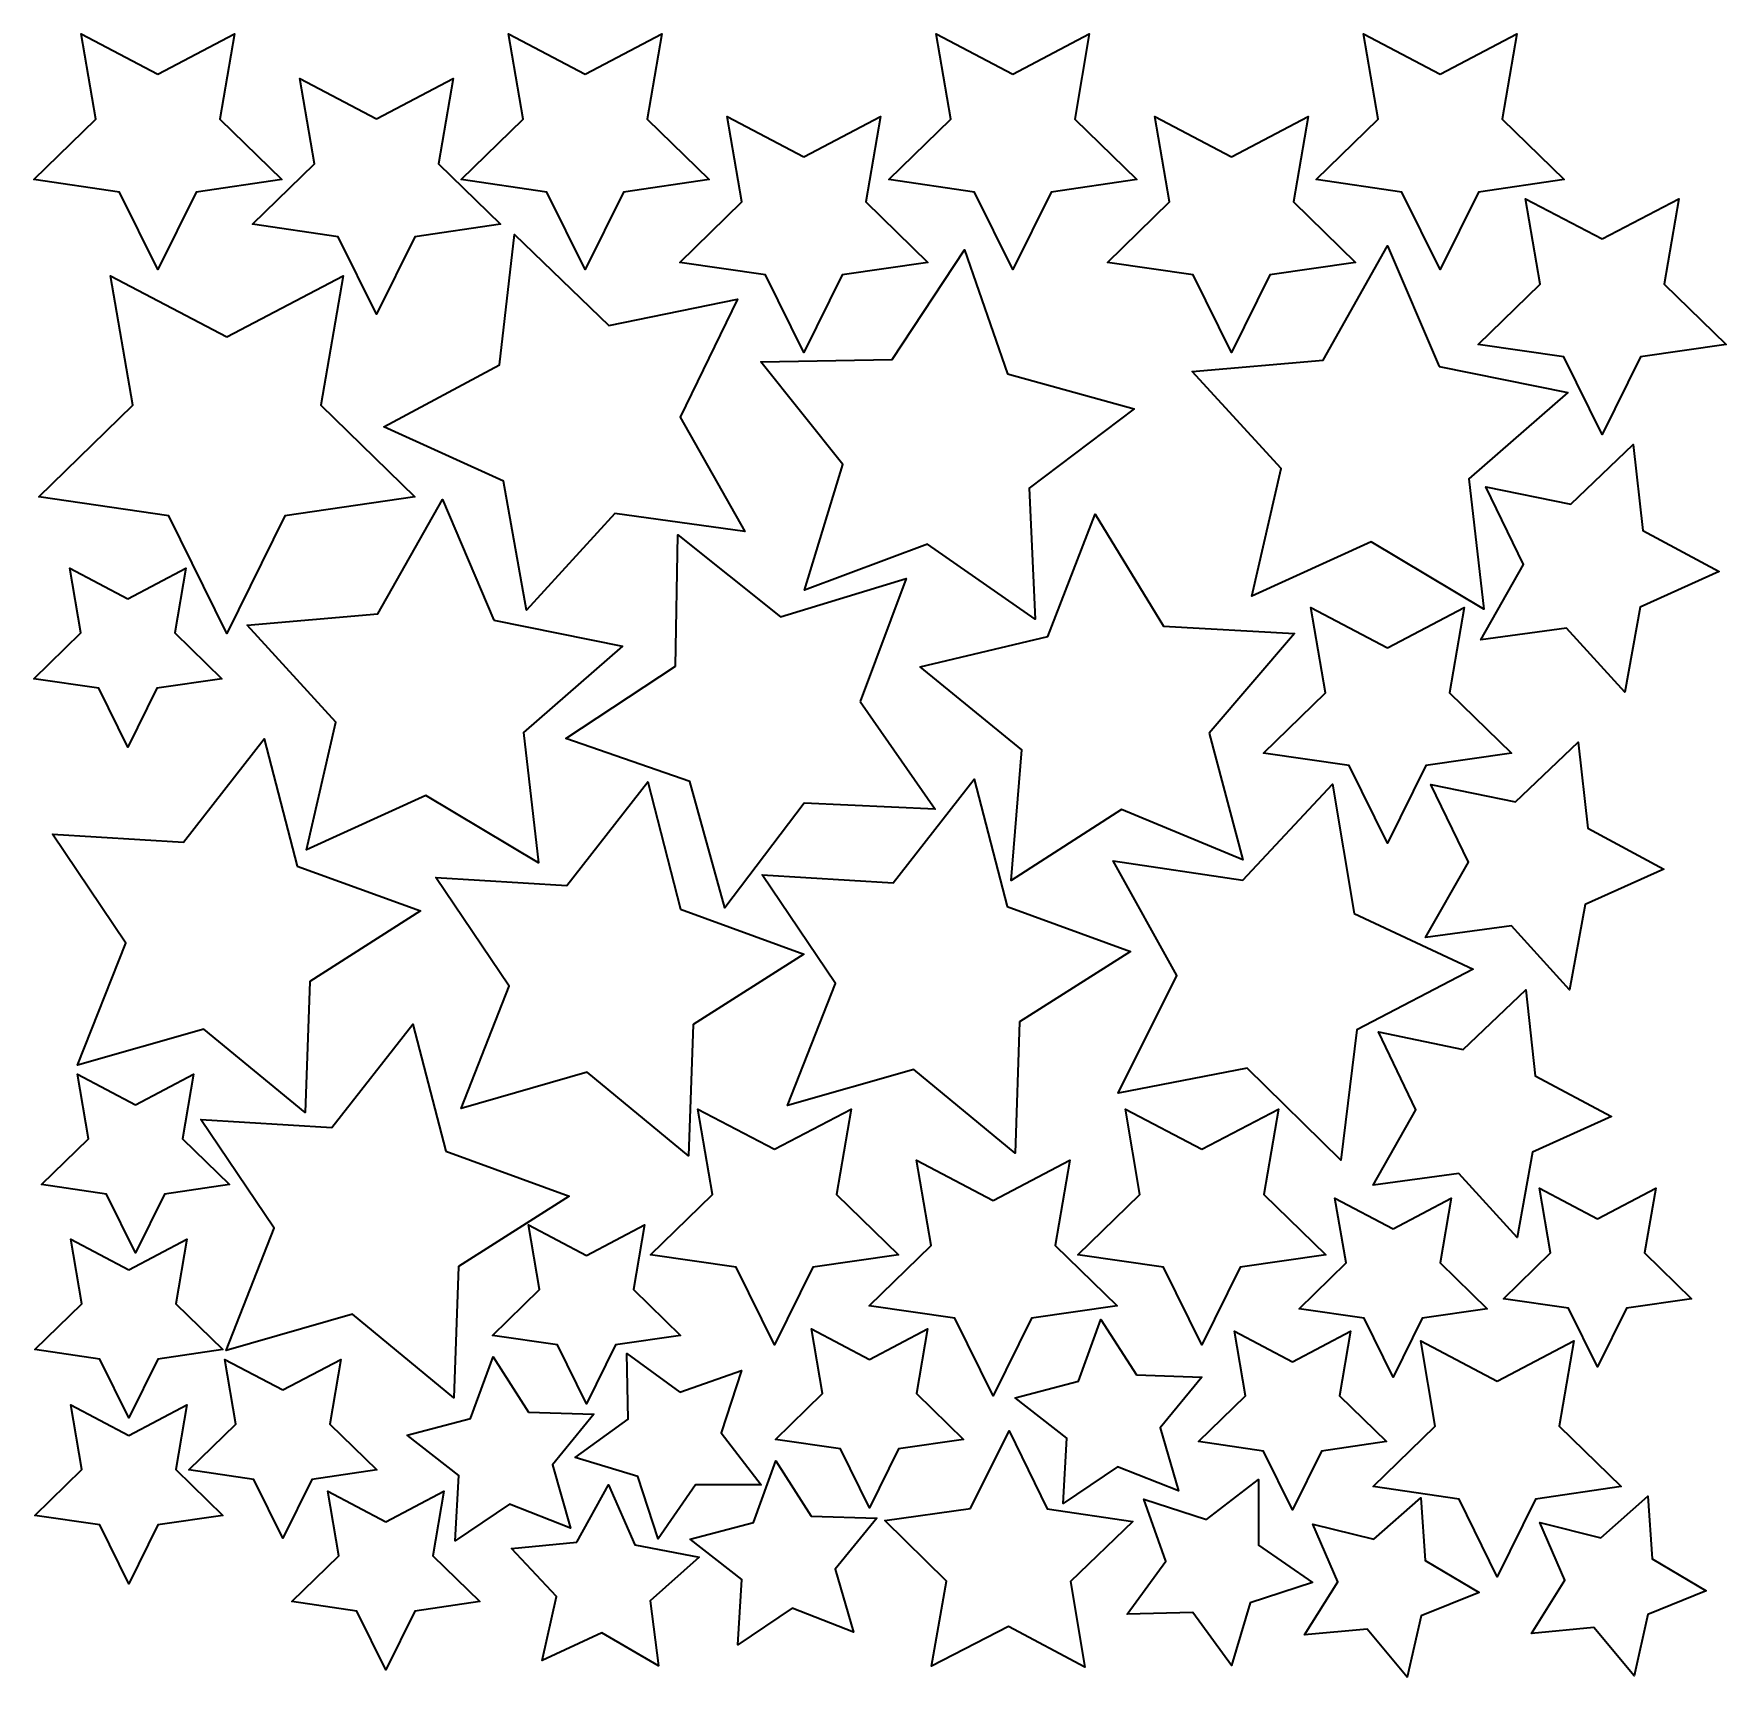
# Model space of a CAD drawing. Header units: inches. Extents: x -31 to 329, y -280 to 70.
import ezdxf

# ---------------------------------------------------------------- set-up
doc = ezdxf.new("R2010")
doc.units = ezdxf.units.IN
doc.header["$MEASUREMENT"] = 0
doc.layers.add('Capa 1', color=7, linetype='Continuous')

msp = doc.modelspace()

# ---------------------------------------------------------------- linework, layer by layer
at = {"layer": 'Capa 1', "color": 250, "lineweight": 35}
for points in [[(-5.12, 61.43), (11.18, 70), (8.07, 51.85), (21.26, 38.99), (3.03, 36.34), (-5.12, 19.82), (-13.27, 36.34), (-31.5, 38.99), (-18.31, 51.85), (-21.42, 70), (-5.12, 61.43)], [(85.8, 61.43), (102.11, 70), (98.99, 51.85), (112.18, 38.99), (93.96, 36.34), (85.8, 19.82), (77.65, 36.34), (59.42, 38.99), (72.61, 51.85), (69.5, 70), (85.8, 61.43)], [(176.73, 61.43), (193.03, 70), (189.92, 51.85), (203.11, 38.99), (184.88, 36.34), (176.73, 19.82), (168.58, 36.34), (150.35, 38.99), (163.54, 51.85), (160.42, 70), (176.73, 61.43)], [(267.65, 61.43), (283.96, 70), (280.84, 51.85), (294.03, 38.99), (275.8, 36.34), (267.65, 19.82), (259.5, 36.34), (241.27, 38.99), (254.46, 51.85), (251.35, 70), (267.65, 61.43)], [(41.4, 51.92), (57.71, 60.49), (54.59, 42.34), (67.78, 29.48), (49.55, 26.83), (41.4, 10.32), (33.25, 26.83), (15.02, 29.48), (28.21, 42.34), (25.1, 60.49), (41.4, 51.92)], [(132.33, 43.81), (148.63, 52.38), (145.52, 34.22), (158.71, 21.37), (140.48, 18.72), (132.33, 2.2), (124.17, 18.72), (105.95, 21.37), (119.14, 34.22), (116.02, 52.38), (132.33, 43.81)], [(223.25, 43.81), (239.55, 52.38), (236.44, 34.22), (249.63, 21.37), (231.4, 18.72), (223.25, 2.2), (215.1, 18.72), (196.87, 21.37), (210.06, 34.22), (206.95, 52.38), (223.25, 43.81)], [(302.12, 26.34), (318.42, 34.91), (315.31, 16.75), (328.5, 3.9), (310.27, 1.25), (302.12, -15.27), (293.97, 1.25), (275.74, 3.9), (288.93, 16.75), (285.82, 34.91), (302.12, 26.34)], [(90.85, 7.92), (118.21, 13.51), (106.01, -11.61), (119.78, -35.91), (92.12, -32.06), (73.27, -52.67), (68.38, -25.17), (42.95, -13.61), (67.59, -0.46), (70.73, 27.29), (90.85, 7.92)], [(175.63, -2.38), (202.55, -9.83), (180.26, -26.66), (181.49, -54.56), (158.6, -38.57), (132.44, -48.36), (140.58, -21.64), (123.18, 0.21), (151.1, 0.72), (166.51, 24.02), (175.63, -2.38)], [(267.43, -0.79), (294.8, -6.34), (273.75, -24.69), (276.93, -52.44), (252.97, -38.09), (227.57, -49.69), (233.81, -22.47), (214.93, -1.89), (242.75, 0.58), (256.48, 24.9), (267.43, -0.79)], [(9.56, 5.49), (34.28, 18.49), (29.56, -9.04), (49.56, -28.53), (21.92, -32.55), (9.56, -57.6), (-2.8, -32.55), (-30.44, -28.53), (-10.44, -9.04), (-15.16, 18.49), (9.56, 5.49)], [(295.44, -30.11), (308.75, -17.38), (310.76, -35.69), (326.99, -44.4), (310.2, -51.98), (306.92, -70.1), (294.53, -56.48), (276.28, -58.96), (285.41, -42.96), (277.41, -26.37), (295.44, -30.11)], [(66.35, -54.77), (93.73, -60.32), (72.67, -78.67), (75.86, -106.42), (51.9, -92.07), (26.49, -103.67), (32.73, -76.45), (13.85, -55.87), (41.67, -53.4), (55.4, -29.08), (66.35, -54.77)], [(218.52, -78.81), (225.66, -105.81), (199.89, -95.06), (176.42, -110.2), (178.68, -82.36), (157.03, -64.71), (184.2, -58.26), (194.3, -32.22), (208.83, -56.07), (236.71, -57.62), (218.52, -78.81)], [(144.26, -72.06), (160.25, -94.96), (132.35, -93.72), (115.51, -116), (108.06, -89.08), (81.67, -79.95), (104.97, -64.56), (105.49, -36.63), (127.34, -54.03), (154.06, -45.9), (144.26, -72.06)], [(-11.5, -50.24), (0.86, -43.74), (-1.5, -57.5), (8.5, -67.25), (-5.32, -69.26), (-11.5, -81.78), (-17.68, -69.26), (-31.5, -67.25), (-21.5, -57.5), (-23.86, -43.74), (-11.5, -50.24)], [(256.43, -60.64), (272.74, -52.07), (269.62, -70.22), (282.81, -83.08), (264.58, -85.72), (256.43, -102.24), (248.28, -85.72), (230.05, -83.08), (243.24, -70.22), (240.13, -52.07), (256.43, -60.64)], [(24.52, -107.09), (50.76, -116.65), (27.2, -131.66), (26.21, -159.57), (4.66, -141.81), (-22.19, -149.49), (-11.96, -123.51), (-27.56, -100.34), (0.31, -102.05), (17.52, -80.05), (24.52, -107.09)], [(283.72, -93.45), (297.03, -80.71), (299.05, -99.02), (315.27, -107.74), (298.48, -115.31), (295.2, -133.44), (282.81, -119.81), (264.56, -122.29), (273.69, -106.3), (265.69, -89.71), (283.72, -93.45)], [(106.08, -116.25), (132.32, -125.82), (108.76, -140.82), (107.77, -168.74), (86.22, -150.97), (59.37, -158.66), (69.6, -132.67), (54, -109.51), (81.87, -111.21), (99.08, -89.21), (106.08, -116.25)], [(175.52, -115.68), (201.76, -125.25), (178.21, -140.26), (177.22, -168.17), (155.67, -150.4), (128.81, -158.09), (139.05, -132.1), (123.44, -108.94), (151.32, -110.64), (168.53, -88.64), (175.52, -115.68)], [(249.4, -117.23), (274.7, -129.04), (249.93, -141.95), (246.52, -169.67), (226.59, -150.09), (199.17, -155.41), (211.63, -130.42), (198.1, -105.98), (225.72, -110.1), (244.78, -89.68), (249.4, -117.23)], [(272.55, -146.14), (285.86, -133.41), (287.87, -151.72), (304.1, -160.43), (287.31, -168.01), (284.03, -186.13), (271.64, -172.51), (253.39, -174.99), (262.52, -159), (254.52, -142.4), (272.55, -146.14)], [(56.12, -167.76), (82.36, -177.33), (58.81, -192.34), (57.82, -220.25), (36.26, -202.49), (9.41, -210.17), (19.65, -184.18), (4.04, -161.02), (31.92, -162.72), (49.13, -140.72), (56.12, -167.76)], [(-9.87, -157.88), (2.49, -151.38), (0.13, -165.15), (10.13, -174.9), (-3.69, -176.9), (-9.87, -189.43), (-16.05, -176.9), (-29.87, -174.9), (-19.87, -165.15), (-22.24, -151.38), (-9.87, -157.88)], [(126.06, -167.38), (142.37, -158.81), (139.25, -176.96), (152.44, -189.82), (134.22, -192.47), (126.06, -208.98), (117.91, -192.47), (99.69, -189.82), (112.87, -176.96), (109.76, -158.81), (126.06, -167.38)], [(216.99, -167.38), (233.29, -158.81), (230.18, -176.96), (243.37, -189.82), (225.14, -192.47), (216.99, -208.98), (208.84, -192.47), (190.61, -189.82), (203.8, -176.96), (200.69, -158.81), (216.99, -167.38)], [(172.59, -178.24), (188.89, -169.67), (185.78, -187.82), (198.97, -200.68), (180.74, -203.33), (172.59, -219.84), (164.44, -203.33), (146.21, -200.68), (159.4, -187.82), (156.28, -169.67), (172.59, -178.24)], [(301.15, -182.16), (313.51, -175.66), (311.15, -189.43), (321.15, -199.17), (307.33, -201.18), (301.15, -213.7), (294.97, -201.18), (281.15, -199.17), (291.15, -189.43), (288.79, -175.66), (301.15, -182.16)], [(257.65, -184.29), (270.01, -177.79), (267.65, -191.56), (277.65, -201.31), (263.83, -203.31), (257.65, -215.84), (251.47, -203.31), (237.65, -201.31), (247.65, -191.56), (245.29, -177.79), (257.65, -184.29)], [(86.07, -189.96), (98.43, -183.47), (96.07, -197.23), (106.07, -206.98), (92.25, -208.98), (86.07, -221.51), (79.89, -208.98), (66.07, -206.98), (76.07, -197.23), (73.71, -183.47), (86.07, -189.96)], [(-11.3, -193), (1.06, -186.5), (-1.3, -200.26), (8.7, -210.01), (-5.12, -212.02), (-11.3, -224.54), (-17.48, -212.02), (-31.3, -210.01), (-21.3, -200.26), (-23.66, -186.5), (-11.3, -193)], [(203.03, -215.37), (216.99, -215.84), (208.13, -226.63), (212, -240.05), (198.99, -234.96), (187.43, -242.78), (188.25, -228.84), (177.23, -220.26), (190.75, -216.73), (195.51, -203.61), (203.03, -215.37)], [(146.26, -212.1), (158.62, -205.6), (156.26, -219.36), (166.26, -229.11), (152.44, -231.12), (146.26, -243.64), (140.08, -231.12), (126.26, -229.11), (136.26, -219.36), (133.9, -205.6), (146.26, -212.1)], [(236.24, -212.58), (248.6, -206.08), (246.24, -219.84), (256.24, -229.59), (242.42, -231.6), (236.24, -244.12), (230.06, -231.6), (216.24, -229.59), (226.24, -219.84), (223.88, -206.08), (236.24, -212.58)], [(279.82, -216.72), (296.12, -208.15), (293.01, -226.3), (306.2, -239.16), (287.97, -241.81), (279.82, -258.33), (271.67, -241.81), (253.44, -239.16), (266.63, -226.3), (263.52, -208.15), (279.82, -216.72)], [(21.48, -218.59), (33.84, -212.1), (31.48, -225.86), (41.48, -235.61), (27.66, -237.62), (21.48, -250.14), (15.3, -237.62), (1.48, -235.61), (11.48, -225.86), (9.12, -212.1), (21.48, -218.59)], [(73.7, -223.29), (87.66, -223.76), (78.8, -234.55), (82.67, -247.97), (69.66, -242.88), (58.1, -250.71), (58.92, -236.76), (47.9, -228.18), (61.42, -224.66), (66.18, -211.53), (73.7, -223.29)], [(105.89, -219.06), (119.07, -214.44), (114.72, -227.71), (123.19, -238.81), (109.23, -238.78), (101.28, -250.27), (97, -236.98), (83.62, -232.97), (94.94, -224.79), (94.61, -210.83), (105.89, -219.06)], [(-11.3, -228.28), (1.06, -221.78), (-1.3, -235.54), (8.7, -245.29), (-5.12, -247.3), (-11.3, -259.82), (-17.48, -247.3), (-31.3, -245.29), (-21.3, -235.54), (-23.66, -221.78), (-11.3, -228.28)], [(167.77, -243.78), (176, -227.3), (184.08, -243.85), (202.29, -246.59), (189.04, -259.38), (192.07, -277.55), (175.81, -268.9), (159.46, -277.4), (162.66, -259.26), (149.53, -246.34), (167.77, -243.78)], [(133.89, -245.43), (147.85, -245.89), (138.99, -256.69), (142.86, -270.11), (129.85, -265.01), (118.29, -272.84), (119.11, -258.9), (108.1, -250.32), (121.61, -246.79), (126.37, -233.66), (133.89, -245.43)], [(43.38, -246.62), (55.74, -240.12), (53.38, -253.89), (63.38, -263.63), (49.56, -265.64), (43.38, -278.16), (37.2, -265.64), (23.38, -263.63), (33.38, -253.89), (31.02, -240.12), (43.38, -246.62)], [(84, -250.98), (90.74, -238.75), (96.35, -251.54), (110.06, -254.17), (99.63, -263.46), (101.36, -277.31), (89.31, -270.26), (76.66, -276.19), (79.65, -262.55), (70.1, -252.35), (84, -250.98)], [(217.93, -246.17), (229.01, -237.67), (229.02, -251.63), (240.52, -259.54), (227.24, -263.86), (223.28, -277.25), (215.06, -265.96), (201.1, -266.32), (209.31, -255.02), (204.65, -241.86), (217.93, -246.17)], [(253.55, -250.37), (263.58, -241.54), (264.49, -254.87), (275.99, -261.68), (263.59, -266.67), (260.67, -279.71), (252.1, -269.46), (238.79, -270.71), (245.89, -259.39), (240.59, -247.12), (253.55, -250.37)], [(301.81, -250.06), (311.84, -241.22), (312.75, -254.55), (324.25, -261.36), (311.86, -266.35), (308.94, -279.39), (300.36, -269.14), (287.06, -270.39), (294.15, -259.07), (288.85, -246.8), (301.81, -250.06)]]:
    msp.add_lwpolyline(points, dxfattribs=at)

doc.saveas('drawing.dxf')
